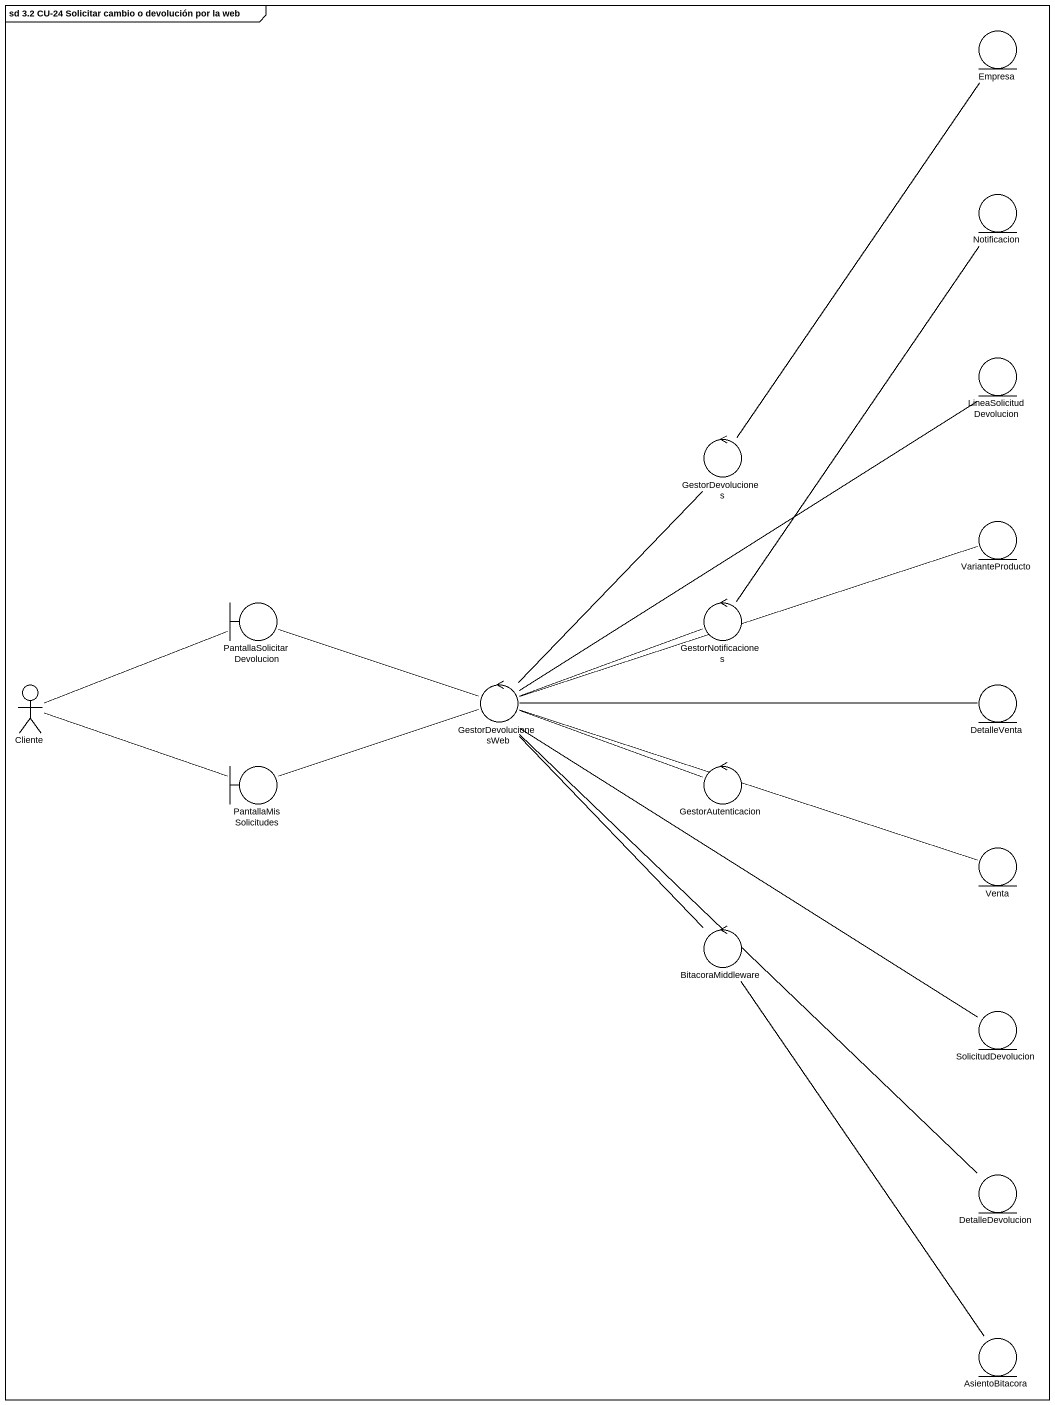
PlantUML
@startuml
mainframe sd 3.2 CU-24 Solicitar cambio o devolución por la web
entity Empresa
entity Notificacion
entity LineaSolicitudDevolucion
control GestorDevoluciones
entity VarianteProducto
boundary PantallaSolicitarDevolucion
control GestorNotificaciones
actor Cliente
control GestorDevolucionesWeb
entity DetalleVenta
boundary PantallaMisSolicitudes
control GestorAutenticacion
entity Venta
control BitacoraMiddleware
entity SolicitudDevolucion
entity DetalleDevolucion
entity AsientoBitacora
Empresa -- GestorDevoluciones
GestorDevoluciones -- GestorDevolucionesWeb
GestorNotificaciones -up- Notificacion
Cliente -right- PantallaSolicitarDevolucion
Cliente -right- PantallaMisSolicitudes
GestorDevolucionesWeb -up- LineaSolicitudDevolucion
GestorDevolucionesWeb -right- VarianteProducto
GestorDevolucionesWeb -left- PantallaSolicitarDevolucion
GestorDevolucionesWeb -right- GestorNotificaciones
GestorDevolucionesWeb -left- PantallaMisSolicitudes
GestorDevolucionesWeb -right- Venta
GestorDevolucionesWeb -- SolicitudDevolucion
DetalleVenta -left- GestorDevolucionesWeb
GestorAutenticacion -left- GestorDevolucionesWeb
BitacoraMiddleware -up- GestorDevolucionesWeb
DetalleDevolucion -up- GestorDevolucionesWeb
AsientoBitacora -up- BitacoraMiddleware
@enduml
